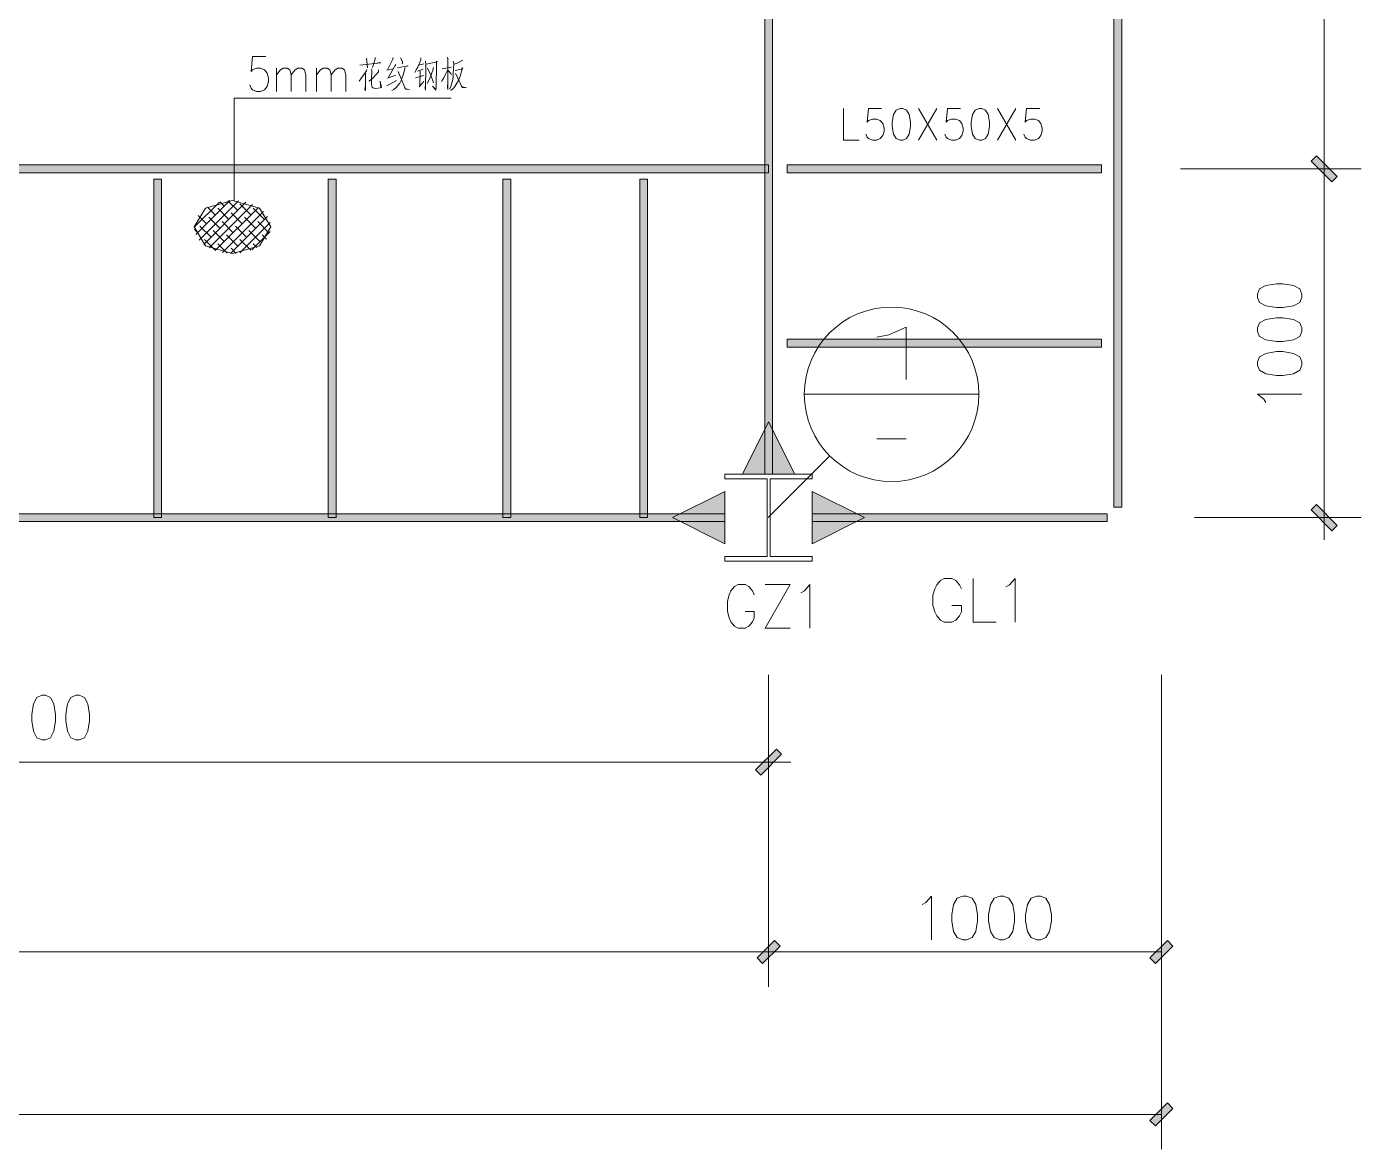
# Model space of a CAD drawing. Header units: millimetres. Extents: x 0 to 586, y 0 to 414.
# Drawn here: x 230.3 to 305.7, y 269.1 to 332.5 of the extents above; entities that cross this region are included whole.
import ezdxf

# ---------------------------------------------------------------- set-up
doc = ezdxf.new("R2010")
doc.units = ezdxf.units.MM

msp = doc.modelspace()

# ---------------------------------------------------------------- hatches: boundary and pattern name
h = msp.add_hatch(color=0)
h.dxf.hatch_style = 2
h.paths.add_polyline_path([(292.188194, 305.353861), (291.743694, 305.353861), (291.743694, 383.046111), (292.188194, 383.046111)])
h = msp.add_hatch(color=0)
h.dxf.hatch_style = 2
h.paths.add_polyline_path([(272.467917, 307.227111), (272.026944, 307.227111), (272.026944, 381.172861), (272.467917, 381.172861)])
h = msp.add_hatch(color=0)
h.dxf.hatch_style = 2
h.paths.add_polyline_path([(304.359028, 324.044028), (304.062694, 323.747694), (302.891472, 324.918917), (303.187806, 325.21525)])
h = msp.add_hatch(color=0)
h.dxf.hatch_style = 2
h.paths.add_polyline_path([(302.891472, 324.918917), (303.187806, 325.21525), (304.359028, 324.044028), (304.062694, 323.747694)])
h = msp.add_hatch(color=0)
h.dxf.hatch_style = 2
h.paths.add_polyline_path([(272.249194, 324.703722), (272.249194, 324.259222), (99.712639, 324.259222), (99.712639, 324.703722)])
h = msp.add_hatch(color=0)
h.dxf.hatch_style = 2
h.paths.add_polyline_path([(273.293417, 324.259222), (273.293417, 324.703722), (291.055778, 324.703722), (291.055778, 324.259222)])
h = msp.add_hatch(color=0)
h.dxf.hatch_style = 2
h.paths.add_polyline_path([(237.518222, 323.888806), (237.962722, 323.888806), (237.962722, 304.764722), (237.518222, 304.764722)])
h = msp.add_hatch(color=0)
h.dxf.hatch_style = 2
h.paths.add_polyline_path([(247.378361, 323.888806), (247.822861, 323.888806), (247.822861, 304.764722), (247.378361, 304.764722)])
h = msp.add_hatch(color=0)
h.dxf.hatch_style = 2
h.paths.add_polyline_path([(257.2385, 323.888806), (257.679472, 323.888806), (257.679472, 304.764722), (257.2385, 304.764722)])
h = msp.add_hatch(color=0)
h.dxf.hatch_style = 2
h.paths.add_polyline_path([(264.967861, 323.888806), (265.412361, 323.888806), (265.412361, 304.764722), (264.967861, 304.764722)])
h = msp.add_hatch(color=0)
h.dxf.hatch_style = 2
h.paths.add_polyline_path([(273.293417, 314.399083), (273.293417, 314.843583), (291.055778, 314.843583), (291.055778, 314.399083)])
h = msp.add_hatch(color=0)
h.dxf.hatch_style = 2
h.paths.add_polyline_path([(270.767528, 307.227111), (273.727333, 307.227111), (272.249194, 310.186917)])
h = msp.add_hatch(color=0)
h.dxf.hatch_style = 2
h.paths.add_polyline_path([(269.783278, 303.283056), (269.783278, 306.242861), (266.823472, 304.764722)])
h = msp.add_hatch(color=0)
h.dxf.hatch_style = 2
h.paths.add_polyline_path([(274.711583, 303.283056), (274.711583, 306.242861), (277.671389, 304.764722)])
h = msp.add_hatch(color=0)
h.dxf.hatch_style = 2
h.paths.add_polyline_path([(302.891472, 305.202167), (303.187806, 305.4985), (304.359028, 304.32375), (304.062694, 304.027417)])
h = msp.add_hatch(color=0)
h.dxf.hatch_style = 2
h.paths.add_polyline_path([(102.178556, 304.542472), (102.178556, 304.986972), (269.783278, 304.986972), (269.783278, 304.542472)])
h = msp.add_hatch(color=0)
h.dxf.hatch_style = 2
h.paths.add_polyline_path([(291.373278, 304.986972), (291.373278, 304.542472), (274.711583, 304.542472), (274.711583, 304.986972)])
h = msp.add_hatch(color=0)
h.dxf.hatch_style = 2
h.paths.add_polyline_path([(271.808222, 290.216167), (271.511889, 290.5125), (272.686639, 291.68725), (272.982972, 291.390917)])
h = msp.add_hatch(color=0)
h.dxf.hatch_style = 2
h.paths.add_polyline_path([(271.910528, 279.572861), (271.596556, 279.886833), (272.584333, 280.871083), (272.898306, 280.557111)])
h = msp.add_hatch(color=0)
h.dxf.hatch_style = 2
h.paths.add_polyline_path([(294.093194, 279.572861), (293.779222, 279.886833), (294.767, 280.871083), (295.080972, 280.557111)])
h = msp.add_hatch(color=0)
h.dxf.hatch_style = 2
h.paths.add_polyline_path([(294.093194, 270.390056), (293.779222, 270.704028), (294.767, 271.688278), (295.080972, 271.374306)])

# ---------------------------------------------------------------- linework, layer by layer
at = {"color": 0, "lineweight": 0}
for points in [[(292.188194, 305.353861), (291.743694, 305.353861), (291.743694, 383.046111), (292.188194, 383.046111)], [(272.467917, 307.227111), (272.026944, 307.227111), (272.026944, 381.172861), (272.467917, 381.172861)], [(279.671639, 327.878722), (279.449389, 327.794056), (279.301222, 327.540056), (279.227139, 327.12025), (279.227139, 326.86625), (279.301222, 326.442917), (279.449389, 326.188917), (279.671639, 326.10425), (279.819806, 326.10425), (280.042056, 326.188917), (280.19375, 326.442917), (280.267833, 326.86625), (280.267833, 327.12025), (280.19375, 327.540056), (280.042056, 327.794056), (279.819806, 327.878722)], [(284.134278, 327.878722), (283.912028, 327.794056), (283.763861, 327.540056), (283.68625, 327.12025), (283.68625, 326.86625), (283.763861, 326.442917), (283.912028, 326.188917), (284.134278, 326.10425), (284.282444, 326.10425), (284.504694, 326.188917), (284.652861, 326.442917), (284.730472, 326.86625), (284.730472, 327.12025), (284.652861, 327.540056), (284.504694, 327.794056), (284.282444, 327.878722)], [(304.359028, 324.044028), (304.062694, 323.747694), (302.891472, 324.918917), (303.187806, 325.21525)], [(302.891472, 324.918917), (303.187806, 325.21525), (304.359028, 324.044028), (304.062694, 323.747694)], [(272.249194, 324.703722), (272.249194, 324.259222), (99.712639, 324.259222), (99.712639, 324.703722)], [(273.293417, 324.259222), (273.293417, 324.703722), (291.055778, 324.703722), (291.055778, 324.259222)], [(237.518222, 323.888806), (237.962722, 323.888806), (237.962722, 304.764722), (237.518222, 304.764722)], [(247.378361, 323.888806), (247.822861, 323.888806), (247.822861, 304.764722), (247.378361, 304.764722)], [(257.2385, 323.888806), (257.679472, 323.888806), (257.679472, 304.764722), (257.2385, 304.764722)], [(264.967861, 323.888806), (265.412361, 323.888806), (265.412361, 304.764722), (264.967861, 304.764722)], [(239.804222, 321.190056), (240.439222, 320.131722), (241.96675, 319.69075), (243.494278, 320.131722), (244.129278, 321.190056), (243.494278, 322.248389), (241.96675, 322.689361), (240.439222, 322.248389)], [(299.854056, 317.207194), (299.974, 316.921444), (300.333833, 316.730944), (300.933556, 316.632167), (301.289861, 316.632167), (301.889583, 316.730944), (302.249417, 316.921444), (302.369361, 317.207194), (302.369361, 317.401222), (302.249417, 317.686972), (301.889583, 317.877472), (301.289861, 317.97625), (300.933556, 317.97625), (300.333833, 317.877472), (299.974, 317.686972), (299.854056, 317.401222)], [(299.854056, 315.291611), (299.974, 315.005861), (300.333833, 314.815361), (300.933556, 314.720111), (301.289861, 314.720111), (301.889583, 314.815361), (302.249417, 315.005861), (302.369361, 315.291611), (302.369361, 315.485639), (302.249417, 315.771389), (301.889583, 315.961889), (301.289861, 316.060667), (300.933556, 316.060667), (300.333833, 315.961889), (299.974, 315.771389), (299.854056, 315.485639)], [(273.293417, 314.399083), (273.293417, 314.843583), (291.055778, 314.843583), (291.055778, 314.399083)], [(299.854056, 313.376028), (299.974, 313.090278), (300.333833, 312.899778), (300.933556, 312.804528), (301.289861, 312.804528), (301.889583, 312.899778), (302.249417, 313.090278), (302.369361, 313.376028), (302.369361, 313.570056), (302.249417, 313.855806), (301.889583, 314.046306), (301.289861, 314.145083), (300.933556, 314.145083), (300.333833, 314.046306), (299.974, 313.855806), (299.854056, 313.570056)], [(270.767528, 307.227111), (273.727333, 307.227111), (272.249194, 310.186917)], [(269.783278, 303.283056), (269.783278, 306.242861), (266.823472, 304.764722)], [(274.711583, 303.283056), (274.711583, 306.242861), (277.671389, 304.764722)], [(302.891472, 305.202167), (303.187806, 305.4985), (304.359028, 304.32375), (304.062694, 304.027417)], [(102.178556, 304.542472), (102.178556, 304.986972), (269.783278, 304.986972), (269.783278, 304.542472)], [(291.373278, 304.986972), (291.373278, 304.542472), (274.711583, 304.542472), (274.711583, 304.986972)], [(231.207028, 294.724667), (230.921278, 294.604722), (230.730778, 294.244889), (230.632, 293.645167), (230.632, 293.288861), (230.730778, 292.689139), (230.921278, 292.329306), (231.207028, 292.209361), (231.401056, 292.209361), (231.686806, 292.329306), (231.877306, 292.689139), (231.976083, 293.288861), (231.976083, 293.645167), (231.877306, 294.244889), (231.686806, 294.604722), (231.401056, 294.724667)], [(233.122611, 294.724667), (232.836861, 294.604722), (232.646361, 294.244889), (232.547583, 293.645167), (232.547583, 293.288861), (232.646361, 292.689139), (232.836861, 292.329306), (233.122611, 292.209361), (233.316639, 292.209361), (233.602389, 292.329306), (233.792889, 292.689139), (233.891667, 293.288861), (233.891667, 293.645167), (233.792889, 294.244889), (233.602389, 294.604722), (233.316639, 294.724667)], [(271.808222, 290.216167), (271.511889, 290.5125), (272.686639, 291.68725), (272.982972, 291.390917)], [(283.217056, 283.375806), (282.903083, 283.259389), (282.694944, 282.906611), (282.592639, 282.321), (282.592639, 281.968222), (282.694944, 281.382611), (282.903083, 281.029833), (283.217056, 280.913417), (283.425194, 280.913417), (283.739167, 281.029833), (283.947306, 281.382611), (284.049611, 281.968222), (284.049611, 282.321), (283.947306, 282.906611), (283.739167, 283.259389), (283.425194, 283.375806)], [(285.301972, 283.375806), (284.988, 283.259389), (284.779861, 282.906611), (284.674028, 282.321), (284.674028, 281.968222), (284.779861, 281.382611), (284.988, 281.029833), (285.301972, 280.913417), (285.510111, 280.913417), (285.820556, 281.029833), (286.032222, 281.382611), (286.134528, 281.968222), (286.134528, 282.321), (286.032222, 282.906611), (285.820556, 283.259389), (285.510111, 283.375806)], [(287.386889, 283.375806), (287.072917, 283.259389), (286.864778, 282.906611), (286.758944, 282.321), (286.758944, 281.968222), (286.864778, 281.382611), (287.072917, 281.029833), (287.386889, 280.913417), (287.595028, 280.913417), (287.905472, 281.029833), (288.113611, 281.382611), (288.219444, 281.968222), (288.219444, 282.321), (288.113611, 282.906611), (287.905472, 283.259389), (287.595028, 283.375806)], [(271.910528, 279.572861), (271.596556, 279.886833), (272.584333, 280.871083), (272.898306, 280.557111)], [(294.093194, 279.572861), (293.779222, 279.886833), (294.767, 280.871083), (295.080972, 280.557111)], [(294.093194, 270.390056), (293.779222, 270.704028), (294.767, 271.688278), (295.080972, 271.374306)]]:
    msp.add_lwpolyline(points, close=True, dxfattribs=at)
for points in [[(303.62525, 324.488528), (303.62525, 383.628194)], [(243.857639, 330.817361), (243.106222, 330.817361), (243.028611, 329.970694), (243.106222, 330.065944), (243.332, 330.157667), (243.55425, 330.157667), (243.780028, 330.065944), (243.931722, 329.875444), (244.005806, 329.59675), (244.005806, 329.40625), (243.931722, 329.124028), (243.780028, 328.937056), (243.55425, 328.845333), (243.332, 328.845333), (243.106222, 328.937056), (243.028611, 329.032306), (242.954528, 329.219278)], [(244.457361, 328.845333), (244.457361, 330.157667)], [(244.457361, 329.783722), (244.683139, 330.065944), (244.831306, 330.157667), (245.057083, 330.157667), (245.208778, 330.065944), (245.282861, 329.783722), (245.282861, 328.845333)], [(245.282861, 329.783722), (245.508639, 330.065944), (245.660333, 330.157667), (245.882583, 330.157667), (246.034278, 330.065944), (246.108361, 329.783722), (246.108361, 328.845333)], [(246.711611, 328.845333), (246.711611, 330.157667)], [(246.711611, 329.783722), (246.937389, 330.065944), (247.085556, 330.157667), (247.311333, 330.157667), (247.463028, 330.065944), (247.537111, 329.783722), (247.537111, 328.845333)], [(247.537111, 329.783722), (247.762889, 330.065944), (247.911056, 330.157667), (248.136833, 330.157667), (248.288528, 330.065944), (248.362611, 329.783722), (248.362611, 328.845333)], [(249.163417, 330.334056), (250.341694, 330.475167), (250.292306, 330.489278), (250.119444, 330.443417)], [(249.533833, 330.73975), (249.58675, 330.178833)], [(250.03125, 330.767972), (250.03125, 330.67625), (249.883083, 330.210583)], [(251.050778, 330.767972), (251.026083, 330.67625), (250.726222, 330.069472), (250.690944, 330.055361), (251.050778, 330.118861)], [(251.188361, 330.379917), (251.163667, 330.319944), (250.754444, 329.621444), (250.726222, 329.603806), (251.188361, 329.776667)], [(251.696361, 330.196472), (251.696361, 330.118861), (251.636389, 329.854278), (251.572889, 329.667306), (251.498806, 329.466222), (251.410611, 329.311), (251.297722, 329.184), (251.188361, 329.060528), (251.075472, 328.968806), (250.962583, 328.905306)], [(251.262444, 330.178833), (251.893917, 330.288194), (251.858639, 330.302306), (251.770444, 330.256444)], [(251.46, 330.753861), (251.572889, 330.535139), (251.572889, 330.411667)], [(252.603, 330.753861), (252.603, 330.6445), (252.430139, 330.224694), (252.341944, 330.069472), (252.267861, 329.91425)], [(252.479528, 330.334056), (252.775861, 330.411667)], [(252.864056, 330.552778), (252.88875, 330.379917), (252.878167, 328.922944), (252.853472, 329.046417), (252.878167, 329.21575)], [(252.902861, 330.397556), (253.534333, 330.521028), (253.499056, 330.566889), (253.484944, 330.429306), (253.474361, 329.046417), (253.46025, 328.968806), (253.449667, 328.922944), (253.262694, 329.155778), (253.46025, 328.951167)], [(253.312083, 330.196472), (253.297972, 330.101222), (253.213306, 329.836639), (253.075722, 329.512083), (252.962833, 329.293361)], [(252.987528, 330.164722), (253.188611, 329.727278), (253.188611, 329.713167), (253.262694, 329.512083), (253.297972, 329.402722), (253.312083, 329.339222)], [(253.820083, 330.132972), (254.342194, 330.224694)], [(254.09525, 330.767972), (254.144639, 330.690361), (254.130528, 330.708), (254.130528, 328.968806), (254.105833, 329.092278), (254.119944, 329.21575)], [(254.430389, 330.566889), (254.465667, 330.429306), (254.455083, 330.118861), (254.440972, 329.868389), (254.430389, 329.649667), (254.391583, 329.448583), (254.342194, 329.27925), (254.292806, 329.106389), (254.229306, 328.982917)], [(254.553861, 330.04125), (254.977194, 330.118861), (254.938389, 330.178833), (254.913694, 330.069472), (254.864306, 329.822528), (254.800806, 329.649667), (254.726722, 329.466222), (254.642056, 329.311), (254.529167, 329.138139), (254.430389, 329.014667), (254.303389, 328.905306)], [(254.977194, 330.61275), (254.66675, 330.457528), (254.479778, 330.397556)], [(249.547944, 330.087111), (249.533833, 330.0095), (249.410361, 329.822528), (249.248083, 329.621444), (249.114028, 329.434472)], [(249.473861, 329.886028), (249.473861, 329.124028), (249.473861, 328.905306), (249.449167, 328.968806), (249.45975, 329.106389)], [(250.218222, 330.069472), (250.207639, 329.963639), (250.045361, 329.776667), (249.907778, 329.621444), (249.759611, 329.494444), (249.660833, 329.434472)], [(249.819583, 330.132972), (249.844278, 330.055361), (249.819583, 329.494444), (249.819583, 329.27925), (249.833694, 329.138139), (249.858389, 329.092278), (249.897194, 329.060528), (249.971278, 329.028778), (250.070056, 329.014667), (250.317, 329.060528), (250.3805, 329.078167), (250.317, 329.434472), (250.355806, 329.078167)], [(250.676833, 329.169889), (251.223639, 329.466222)], [(251.322417, 329.97775), (251.735167, 328.982917), (251.957417, 328.951167), (251.74575, 329.000556), (251.685778, 329.092278)], [(252.775861, 329.759028), (252.306667, 329.621444)], [(252.740583, 330.101222), (252.416028, 329.991861)], [(252.567722, 330.023611), (252.553611, 329.169889), (252.504222, 329.106389), (252.775861, 329.416833)], [(254.130528, 330.087111), (254.007056, 329.822528), (253.908278, 329.621444), (253.820083, 329.466222), (253.770694, 329.402722)], [(254.144639, 330.04125), (254.292806, 329.868389), (254.331611, 329.790778)], [(254.553861, 329.854278), (254.589139, 329.836639), (254.938389, 329.078167), (255.185333, 329.060528), (254.938389, 329.106389), (254.889, 329.169889)], [(242.054944, 328.467861), (254.324556, 328.467861)], [(242.054944, 322.685833), (242.054944, 328.467861)], [(276.475472, 327.878722), (276.475472, 326.10425), (277.368, 326.10425)], [(278.630944, 327.878722), (277.886583, 327.878722), (277.8125, 327.12025), (277.886583, 327.201389), (278.108833, 327.286056), (278.334611, 327.286056), (278.556861, 327.201389), (278.705028, 327.035583), (278.779111, 326.781583), (278.779111, 326.61225), (278.705028, 326.35825), (278.556861, 326.188917), (278.334611, 326.10425), (278.108833, 326.10425), (277.886583, 326.188917), (277.8125, 326.273583), (277.738417, 326.442917)], [(280.712333, 326.10425), (281.753028, 327.878722)], [(280.712333, 327.878722), (281.753028, 326.10425)], [(283.093583, 327.878722), (282.349222, 327.878722), (282.275139, 327.12025), (282.349222, 327.201389), (282.571472, 327.286056), (282.793722, 327.286056), (283.0195, 327.201389), (283.167667, 327.035583), (283.24175, 326.781583), (283.24175, 326.61225), (283.167667, 326.35825), (283.0195, 326.188917), (282.793722, 326.10425), (282.571472, 326.10425), (282.349222, 326.188917), (282.275139, 326.273583), (282.201056, 326.442917)], [(285.174972, 326.10425), (286.215667, 327.878722)], [(285.174972, 327.878722), (286.215667, 326.10425)], [(287.556222, 327.878722), (286.811861, 327.878722), (286.737778, 327.12025), (286.811861, 327.201389), (287.034111, 327.286056), (287.256361, 327.286056), (287.482139, 327.201389), (287.630306, 327.035583), (287.704389, 326.781583), (287.704389, 326.61225), (287.630306, 326.35825), (287.482139, 326.188917), (287.256361, 326.10425), (287.034111, 326.10425), (286.811861, 326.188917), (286.737778, 326.273583), (286.663694, 326.442917)], [(303.62525, 323.225583), (303.62525, 325.737361)], [(303.62525, 325.737361), (303.62525, 323.225583)], [(295.500778, 324.481472), (305.72075, 324.481472)], [(303.62525, 324.474417), (303.62525, 304.771778)], [(239.899472, 320.759667), (241.818583, 322.678778)], [(240.0935, 320.45275), (242.308944, 322.668194)], [(241.508139, 322.371861), (241.271778, 322.608222)], [(242.263083, 322.121389), (241.709222, 322.67525)], [(239.80775, 321.172417), (241.232972, 322.594111)], [(240.3475, 320.205806), (242.72875, 322.587056)], [(241.007194, 321.867389), (240.555639, 322.318944)], [(240.650889, 320.004722), (243.102694, 322.460056)], [(240.996611, 319.853028), (243.434306, 322.287194)], [(241.762139, 321.616917), (241.134194, 322.244861)], [(241.398778, 319.747194), (243.716528, 322.068472)], [(242.513556, 321.366444), (241.885611, 321.994389)], [(243.0145, 321.867389), (242.386556, 322.495333)], [(243.769444, 321.616917), (243.1415, 322.244861)], [(240.50625, 321.366444), (240.026472, 321.846222)], [(240.756722, 320.615028), (240.128778, 321.242972)], [(241.257667, 321.115972), (240.629722, 321.743917)], [(242.012611, 320.8655), (241.384667, 321.493444)], [(241.850333, 319.697806), (243.938778, 321.789778)], [(242.764028, 320.615028), (242.136083, 321.242972)], [(242.375972, 319.7225), (244.094, 321.444056)], [(243.264972, 321.115972), (242.640556, 321.743917)], [(244.019917, 320.8655), (243.391972, 321.493444)], [(240.005306, 320.8655), (239.821861, 321.045417)], [(241.007194, 319.860083), (240.37925, 320.488028)], [(241.508139, 320.364556), (240.883722, 320.988972)], [(242.263083, 320.110556), (241.635139, 320.7385)], [(243.000389, 319.877722), (242.386556, 320.488028)], [(243.518972, 320.364556), (242.891028, 320.988972)], [(243.053306, 319.898889), (244.097528, 320.943111)], [(243.882333, 320.498611), (243.642444, 320.7385)], [(241.663361, 319.708389), (241.134194, 320.237556)], [(242.171361, 319.701333), (241.885611, 319.987083)], [(243.339056, 320.04), (243.1415, 320.237556)], [(278.366361, 314.956472), (279.029583, 315.097583), (280.020889, 315.520917), (280.020889, 312.564639)], [(274.263556, 311.735611), (284.123694, 311.735611)], [(300.333833, 311.269944), (300.213889, 311.460444), (299.854056, 311.749722), (302.369361, 311.749722)], [(278.366361, 309.216778), (280.020889, 309.216778)], [(272.2245, 304.764722), (275.709944, 308.250167)], [(274.711583, 307.227111), (269.783278, 307.227111)], [(269.783278, 307.227111), (269.783278, 306.951944)], [(269.783278, 306.951944), (272.157472, 306.951944)], [(272.157472, 306.951944), (272.157472, 302.573972)], [(272.337389, 306.951944), (274.711583, 306.951944)], [(272.337389, 302.573972), (272.337389, 306.951944)], [(274.711583, 306.951944), (274.711583, 307.227111)], [(303.62525, 306.020611), (303.62525, 303.505306)], [(296.305111, 304.764722), (305.72075, 304.764722)], [(269.783278, 302.573972), (269.783278, 302.298806)], [(269.783278, 302.573972), (272.157472, 302.573972)], [(269.783278, 302.298806), (274.711583, 302.298806)], [(272.337389, 302.573972), (274.711583, 302.573972)], [(274.711583, 302.298806), (274.711583, 302.573972)], [(271.437806, 300.397333), (271.3355, 300.633694), (271.134417, 300.866528), (270.929806, 300.986472), (270.527639, 300.986472), (270.323028, 300.866528), (270.121944, 300.633694), (270.019639, 300.397333), (269.917333, 300.044556), (269.917333, 299.458944), (270.019639, 299.106167), (270.121944, 298.873333), (270.323028, 298.636972), (270.527639, 298.520556), (270.929806, 298.520556), (271.134417, 298.636972), (271.3355, 298.873333), (271.437806, 299.106167), (271.437806, 299.458944), (270.929806, 299.458944)], [(272.044583, 300.986472), (273.46275, 300.986472), (272.044583, 298.520556), (273.46275, 298.520556)], [(274.069528, 300.517278), (274.274139, 300.633694), (274.577528, 300.986472), (274.577528, 298.520556)], [(283.1465, 300.732472), (283.037139, 300.968833), (282.821944, 301.205194), (282.603222, 301.321611), (282.169306, 301.321611), (281.954111, 301.205194), (281.738917, 300.968833), (281.629556, 300.732472), (281.520194, 300.383222), (281.520194, 299.794083), (281.629556, 299.444833), (281.738917, 299.208472), (281.954111, 298.972111), (282.169306, 298.855694), (282.603222, 298.855694), (282.821944, 298.972111), (283.037139, 299.208472), (283.1465, 299.444833), (283.1465, 299.794083), (282.603222, 299.794083)], [(283.795611, 301.321611), (283.795611, 298.855694), (285.097361, 298.855694)], [(285.637111, 300.852417), (285.855833, 300.968833), (286.180389, 301.321611), (286.180389, 298.855694)], [(272.249194, 295.888833), (272.249194, 278.249944)], [(272.249194, 295.888833), (272.249194, 278.832028)], [(294.431861, 295.888833), (294.431861, 269.067139)], [(294.431861, 295.888833), (294.431861, 278.249944)], [(188.453889, 290.953472), (272.238611, 290.953472)], [(270.989778, 290.953472), (273.505083, 290.953472)], [(272.249194, 288.748611), (272.249194, 288.857972)], [(280.924, 282.906611), (281.132139, 283.023028), (281.446111, 283.375806), (281.446111, 280.913417)], [(99.712639, 280.221972), (272.249194, 280.221972)], [(272.249194, 280.221972), (294.431861, 280.221972)], [(99.712639, 271.039167), (294.431861, 271.039167)]]:
    msp.add_lwpolyline(points, dxfattribs=at)
msp.add_circle((279.193625, 311.733847), 4.930069, dxfattribs=at)

doc.saveas('drawing.dxf')
